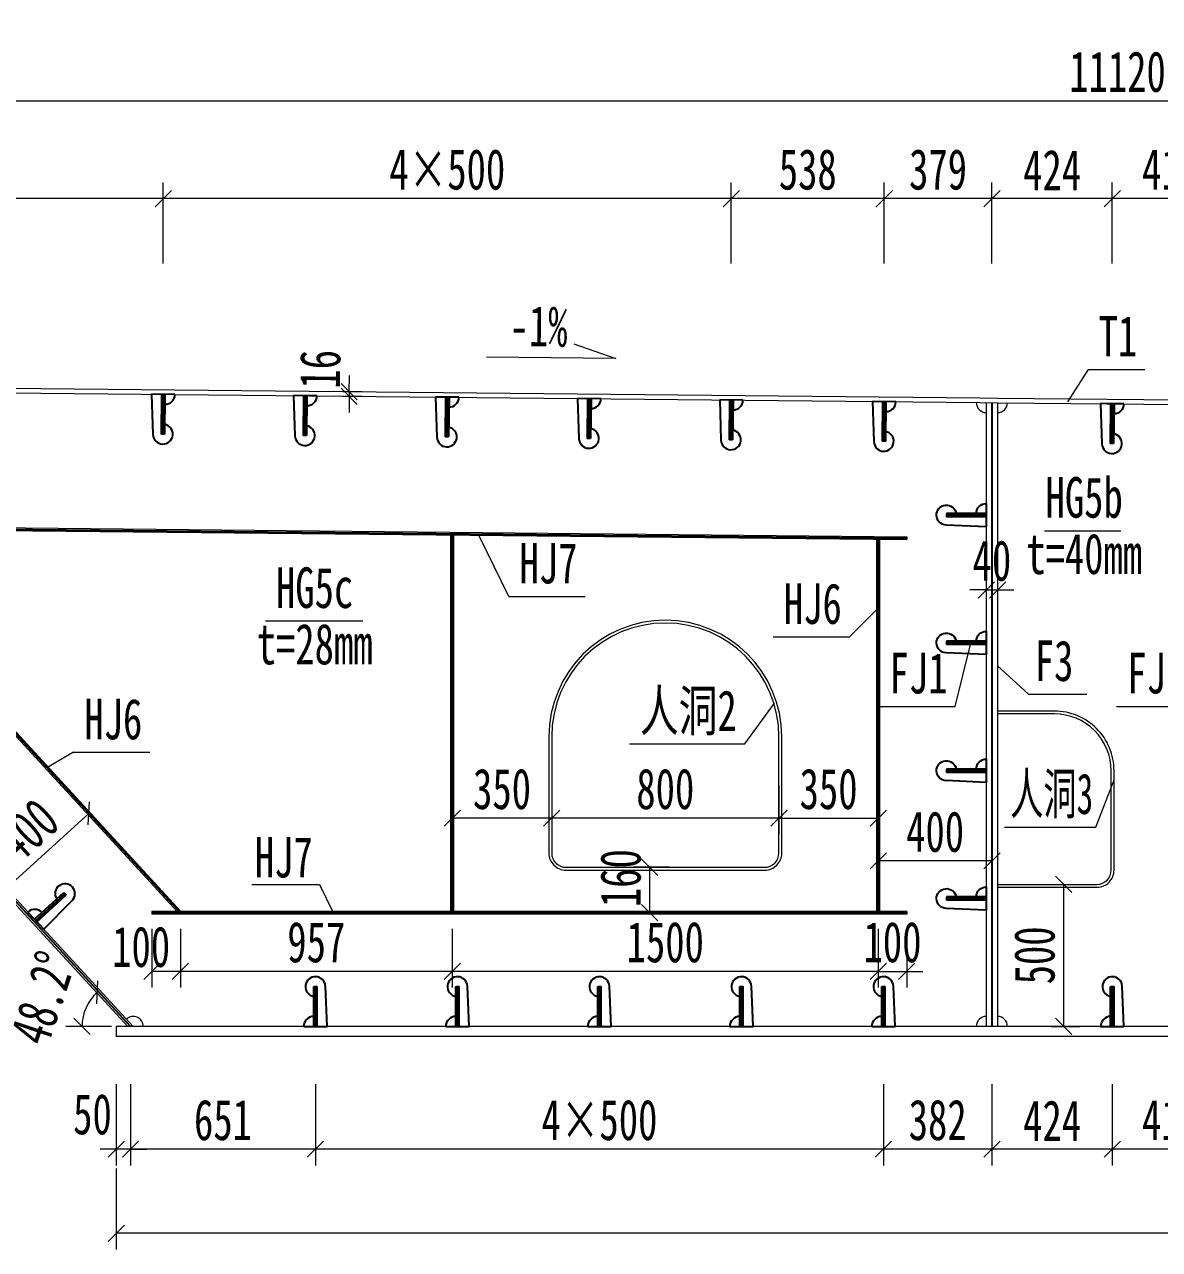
# Model space of a CAD drawing. Header units: millimetres. Extents: x -89049 to 410567, y -307459 to -100425.
# Drawn here: x 174721 to 178717, y -145573 to -141260 of the extents above; entities that cross this region are included whole.
import ezdxf
from ezdxf.enums import TextEntityAlignment as Align

# ---------------------------------------------------------------- set-up
doc = ezdxf.new("R2010")
doc.units = ezdxf.units.MM
doc.layers.get('Defpoints').update_dxf_attribs({"color": 8})
for name, color, linetype, lineweight in [('文字', 7, 'Continuous', 15), ('细实线', 4, 'Continuous', 15), ('钢板粗线', 1, 'Continuous', 25), ('钢板细线', 6, 'Continuous', 15)]:
    doc.layers.add(name, color=color, linetype=linetype, lineweight=lineweight)
doc.styles.add('111', font='', dxfattribs={"width": 0.7})
doc.styles.add('BM_Dim', font='', dxfattribs={"width": 0.85})
doc.styles.get('111').set_extended_font_data('仿宋_GB2312')
doc.styles.get('BM_Dim').set_extended_font_data('仿宋_GB2312')
doc.dimstyles.new('200', dxfattribs={"dimscale": 0, "dimtxt": 2.5, "dimasz": 1, "dimexe": 1, "dimexo": 1, "dimgap": 0.6, "dimtad": 1, "dimdec": 0, "dimdsep": 46, "dimtxsty": '111', "dimblk": 'OBLIQUE', "dimcen": 0, "dimclrd": 4, "dimclre": 4, "dimclrt": 4, "dimadec": 1, "dimazin": 2, "dimtfac": 1, "dimtdec": 0, "dimtix": 1, "dimtmove": 2, "dimatfit": 3, "dimfxl": 4, "dimfxlon": 1, "dimtolj": 1, "dimlwd": -1, "dimlwe": -1, "dimarcsym": 0})

# ---------------------------------------------------------------- blocks, each defined once
blk = doc.blocks.new('_Oblique')
at = {"color": 0, "linetype": 'ByBlock', "lineweight": -2}
blk.add_line((-0.5, -0.5), (0.5, 0.5), dxfattribs=at)
blk = doc.blocks.new('*D3687')
at = {"layer": 'Defpoints', "color": 0, "transparency": 16777216}
for p in [(175044.5, -144823.5), (183802.9, -144823.5), (175044.5, -145515.9)]:
    blk.add_point(p, dxfattribs=at)
at = {"layer": '细实线', "color": 4, "transparency": 16777216}
for p, q in [((175044.5, -145287.3), (175044.5, -145573)), ((183802.9, -145287.3), (183802.9, -145573)), ((183802.9, -145515.9), (175044.5, -145515.9))]:
    blk.add_line(p, q, dxfattribs=at)
at = {"layer": '细实线', "color": 4, "transparency": 16777216, "xscale": 57.14285714285715, "yscale": 57.14285714285715, "zscale": 57.14285714285715, "rotation": 180}
blk.add_blockref('_Oblique', (175044.5, -145515.9), dxfattribs=at)
at = {"layer": '细实线', "color": 4, "transparency": 16777216, "xscale": 57.14285714285715, "yscale": 57.14285714285715, "zscale": 57.14285714285715}
blk.add_blockref('_Oblique', (183802.9, -145515.9), dxfattribs=at)
at = {"layer": '细实线', "color": 4, "transparency": 16777216, "insert": (179423.7, -145413.7), "char_height": 142.86, "attachment_point": 5, "style": '111'}
blk.add_mtext('\\A1;8758', dxfattribs=at)
blk = doc.blocks.new('*D3722')
at = {"layer": 'Defpoints', "color": 0, "transparency": 16777216}
for p in [(178127.3, -141873.3), (178551.2, -142463.2), (178127.3, -142611.8)]:
    blk.add_point(p, dxfattribs=at)
at = {"layer": '细实线', "color": 4, "transparency": 16777216}
for p, q in [((178127.3, -142101.8), (178127.3, -141816.1)), ((178551.2, -142101.8), (178551.2, -141816.1)), ((178551.2, -141873.3), (178127.3, -141873.3))]:
    blk.add_line(p, q, dxfattribs=at)
at = {"layer": '细实线', "color": 4, "transparency": 16777216, "xscale": 57.14285714285715, "yscale": 57.14285714285715, "zscale": 57.14285714285715, "rotation": 180}
blk.add_blockref('_Oblique', (178127.3, -141873.3), dxfattribs=at)
at = {"layer": '细实线', "color": 4, "transparency": 16777216, "xscale": 57.14285714285715, "yscale": 57.14285714285715, "zscale": 57.14285714285715}
blk.add_blockref('_Oblique', (178551.2, -141873.3), dxfattribs=at)
at = {"layer": '细实线', "color": 4, "transparency": 16777216, "insert": (178339.3, -141772.6), "char_height": 142.86, "attachment_point": 5, "style": '111'}
blk.add_mtext('\\A1;424', dxfattribs=at)
blk = doc.blocks.new('*D3723')
at = {"layer": 'Defpoints', "color": 0, "transparency": 16777216}
for p in [(175745.4, -144798.5), (177745.4, -144798.3), (175745.4, -145219.8)]:
    blk.add_point(p, dxfattribs=at)
at = {"layer": '细实线', "color": 4, "transparency": 16777216}
for p, q in [((175745.4, -144991.2), (175745.4, -145276.9)), ((177745.4, -144991.2), (177745.4, -145276.9)), ((177745.4, -145219.8), (175745.4, -145219.8))]:
    blk.add_line(p, q, dxfattribs=at)
at = {"layer": '细实线', "color": 4, "transparency": 16777216, "xscale": 57.14285714285715, "yscale": 57.14285714285715, "zscale": 57.14285714285715, "rotation": 180}
blk.add_blockref('_Oblique', (175745.4, -145219.8), dxfattribs=at)
at = {"layer": '细实线', "color": 4, "transparency": 16777216, "xscale": 57.14285714285715, "yscale": 57.14285714285715, "zscale": 57.14285714285715}
blk.add_blockref('_Oblique', (177745.4, -145219.8), dxfattribs=at)
at = {"layer": '细实线', "color": 4, "transparency": 16777216, "insert": (176745.4, -145117.6), "char_height": 142.857, "attachment_point": 5, "style": '111'}
blk.add_mtext('\\A1;\\f仿宋_GB2312|b0|i0|c134|p49;4×500', dxfattribs=at)
blk = doc.blocks.new('*D3725')
at = {"layer": 'Defpoints', "color": 0, "transparency": 16777216}
for p in [(184129.6, -141529.2), (173009.3, -142523.7), (184129.6, -142530)]:
    blk.add_point(p, dxfattribs=at)
at = {"layer": '细实线', "color": 4, "transparency": 16777216}
for p, q in [((173009.3, -141757.8), (173009.3, -141472.1)), ((184129.6, -141757.8), (184129.6, -141472.1)), ((173009.3, -141529.2), (184129.6, -141529.2))]:
    blk.add_line(p, q, dxfattribs=at)
at = {"layer": '细实线', "color": 4, "transparency": 16777216, "xscale": 57.14285714285715, "yscale": 57.14285714285715, "zscale": 57.14285714285715, "rotation": 180}
blk.add_blockref('_Oblique', (173009.3, -141529.2), dxfattribs=at)
at = {"layer": '细实线', "color": 4, "transparency": 16777216, "xscale": 57.14285714285715, "yscale": 57.14285714285715, "zscale": 57.14285714285715}
blk.add_blockref('_Oblique', (184129.6, -141529.2), dxfattribs=at)
at = {"layer": '细实线', "color": 4, "transparency": 16777216, "insert": (178569.4, -141427), "char_height": 142.86, "attachment_point": 5, "style": '111'}
blk.add_mtext('\\A1;11120', dxfattribs=at)
blk = doc.blocks.new('*D3727')
at = {"layer": 'Defpoints', "color": 0, "transparency": 16777216}
for p in [(178551.2, -144787.5), (178963.9, -144787.5), (178551.2, -145219.8)]:
    blk.add_point(p, dxfattribs=at)
at = {"layer": '细实线', "color": 4, "transparency": 16777216}
for p, q in [((178551.2, -144991.2), (178551.2, -145276.9)), ((178963.9, -144991.2), (178963.9, -145276.9)), ((178963.9, -145219.8), (178551.2, -145219.8))]:
    blk.add_line(p, q, dxfattribs=at)
at = {"layer": '细实线', "color": 4, "transparency": 16777216, "xscale": 57.14285714285715, "yscale": 57.14285714285715, "zscale": 57.14285714285715, "rotation": 180}
blk.add_blockref('_Oblique', (178551.2, -145219.8), dxfattribs=at)
at = {"layer": '细实线', "color": 4, "transparency": 16777216, "xscale": 57.14285714285715, "yscale": 57.14285714285715, "zscale": 57.14285714285715}
blk.add_blockref('_Oblique', (178963.9, -145219.8), dxfattribs=at)
at = {"layer": '细实线', "color": 4, "transparency": 16777216, "insert": (178757.6, -145117.6), "char_height": 142.86, "attachment_point": 5, "style": '111'}
blk.add_mtext('\\A1;413', dxfattribs=at)
blk = doc.blocks.new('*D3728')
at = {"layer": 'Defpoints', "color": 0, "transparency": 16777216}
for p in [(175169.9, -144387.5), (175269.9, -144387.5), (175169.9, -144593.7)]:
    blk.add_point(p, dxfattribs=at)
at = {"layer": '细实线', "color": 4, "transparency": 16777216}
for p, q in [((175169.9, -144444.6), (175169.9, -144650.9)), ((175269.9, -144444.6), (175269.9, -144650.9)), ((175269.9, -144593.7), (175169.9, -144593.7))]:
    blk.add_line(p, q, dxfattribs=at)
at = {"layer": '细实线', "color": 4, "transparency": 16777216, "xscale": 57.14285714285715, "yscale": 57.14285714285715, "zscale": 57.14285714285715, "rotation": 180}
blk.add_blockref('_Oblique', (175169.9, -144593.7), dxfattribs=at)
at = {"layer": '细实线', "color": 4, "transparency": 16777216, "xscale": 57.14285714285715, "yscale": 57.14285714285715, "zscale": 57.14285714285715}
blk.add_blockref('_Oblique', (175269.9, -144593.7), dxfattribs=at)
at = {"layer": '细实线', "color": 4, "transparency": 16777216, "insert": (175131.8, -144508), "char_height": 142.86, "attachment_point": 5, "style": '111'}
blk.add_mtext('\\A1;100', dxfattribs=at)
blk = doc.blocks.new('*D3730')
at = {"layer": 'Defpoints', "color": 0, "transparency": 16777216}
for p in [(178127.3, -144787.5), (178551.2, -144787.5), (178127.3, -145219.8)]:
    blk.add_point(p, dxfattribs=at)
at = {"layer": '细实线', "color": 4, "transparency": 16777216}
for p, q in [((178127.3, -144991.2), (178127.3, -145276.9)), ((178551.2, -144991.2), (178551.2, -145276.9)), ((178551.2, -145219.8), (178127.3, -145219.8))]:
    blk.add_line(p, q, dxfattribs=at)
at = {"layer": '细实线', "color": 4, "transparency": 16777216, "xscale": 57.14285714285715, "yscale": 57.14285714285715, "zscale": 57.14285714285715, "rotation": 180}
blk.add_blockref('_Oblique', (178127.3, -145219.8), dxfattribs=at)
at = {"layer": '细实线', "color": 4, "transparency": 16777216, "xscale": 57.14285714285715, "yscale": 57.14285714285715, "zscale": 57.14285714285715}
blk.add_blockref('_Oblique', (178551.2, -145219.8), dxfattribs=at)
at = {"layer": '细实线', "color": 4, "transparency": 16777216, "insert": (178339.3, -145119.1), "char_height": 142.86, "attachment_point": 5, "style": '111'}
blk.add_mtext('\\A1;424', dxfattribs=at)
blk = doc.blocks.new('*D3731')
at = {"layer": 'Defpoints', "color": 0, "transparency": 16777216}
for p in [(175864.5, -142568.9), (175965.7, -142569.9), (175965.9, -142553.9)]:
    blk.add_point(p, dxfattribs=at)
at = {"layer": '细实线', "color": 4, "transparency": 16777216}
for p, q in [((175864.7, -142552.9), (175865.3, -142495.7)), ((175908.6, -142569.3), (175807.4, -142568.3)), ((175908.8, -142553.3), (175807.5, -142552.3)), ((175864.5, -142568.9), (175864, -142626)), ((175864.7, -142552.9), (175864.5, -142568.9))]:
    blk.add_line(p, q, dxfattribs=at)
at = {"layer": '细实线', "color": 4, "transparency": 16777216, "xscale": 57.1428571428572, "yscale": 57.1428571428572, "zscale": 57.1428571428572}
for p, rotation in [((175864.5, -142568.9), 89.42629083929008), ((175864.7, -142552.9), 269.4262908392901)]:
    blk.add_blockref('_Oblique', p, dxfattribs=dict(at, rotation=rotation))
at = {"layer": '细实线', "color": 4, "transparency": 16777216, "insert": (175762.4, -142473.9), "char_height": 142.86, "attachment_point": 5, "rotation": 89.4263, "style": '111'}
blk.add_mtext('\\A1;16', dxfattribs=at)
blk = doc.blocks.new('14-160加劲 有过焊孔')
at = {"layer": 'Defpoints'}
blk.add_line((38609.4, 31489.3), (38609.4, 31629.3), dxfattribs=at)
at = {"layer": '钢板粗线', "color": 7}
for p, q in [((38603.4, 31489.3), (38603.4, 31629.3)), ((38603.4, 31629.3), (38615.4, 31629.3)), ((38615.4, 31489.3), (38615.4, 31629.3)), ((38650.4, 31489.3), (38644.3, 31630.8)), ((38568.4, 31489.3), (38650.4, 31489.3))]:
    blk.add_line(p, q, dxfattribs=at)
for centre, start, end in [((38609.4, 31629.3), 2.441, 260.1291), ((38603.4, 31489.3), 90, 180)]:
    blk.add_arc(centre, 35, start, end, dxfattribs=at)
blk = doc.blocks.new('*D3734')
at = {"layer": 'Defpoints', "color": 0, "transparency": 16777216}
for p in [(174947.8, -144037.5), (174988.7, -144082.4), (174693, -144351.6)]:
    blk.add_point(p, dxfattribs=at)
at = {"layer": '细实线', "color": 4, "transparency": 16777216}
for p, q in [((174950.2, -144040.1), (174909.3, -143995.2)), ((174652.1, -144306.7), (174947.8, -144037.5)), ((174654.6, -144309.4), (174613.7, -144264.4))]:
    blk.add_line(p, q, dxfattribs=at)
at = {"layer": '细实线', "color": 4, "transparency": 16777216, "xscale": 57.14285714285715, "yscale": 57.14285714285715, "zscale": 57.14285714285715}
for p, rotation in [((174947.8, -144037.5), 42.31909851126608), ((174652.1, -144306.7), 222.319098511266)]:
    blk.add_blockref('_Oblique', p, dxfattribs=dict(at, rotation=rotation))
at = {"layer": '细实线', "color": 4, "transparency": 16777216, "insert": (174731.1, -144096.5), "char_height": 142.86, "attachment_point": 5, "rotation": 42.3191, "style": '111'}
blk.add_mtext('\\A1;400', dxfattribs=at)
blk = doc.blocks.new('*D3736')
at = {"layer": 'Defpoints', "color": 0, "transparency": 16777216}
for p in [(176227.3, -144387.5), (177727.3, -144387.5), (176227.3, -144593.7)]:
    blk.add_point(p, dxfattribs=at)
at = {"layer": '细实线', "color": 4, "transparency": 16777216}
for p, q in [((176227.3, -144444.6), (176227.3, -144650.9)), ((177727.3, -144444.6), (177727.3, -144650.9)), ((177727.3, -144593.7), (176227.3, -144593.7))]:
    blk.add_line(p, q, dxfattribs=at)
at = {"layer": '细实线', "color": 4, "transparency": 16777216, "xscale": 57.14285714285715, "yscale": 57.14285714285715, "zscale": 57.14285714285715, "rotation": 180}
blk.add_blockref('_Oblique', (176227.3, -144593.7), dxfattribs=at)
at = {"layer": '细实线', "color": 4, "transparency": 16777216, "xscale": 57.14285714285715, "yscale": 57.14285714285715, "zscale": 57.14285714285715}
blk.add_blockref('_Oblique', (177727.3, -144593.7), dxfattribs=at)
at = {"layer": '细实线', "color": 4, "transparency": 16777216, "insert": (176977.3, -144491.5), "char_height": 142.86, "attachment_point": 5, "style": '111'}
blk.add_mtext('\\A1;1500', dxfattribs=at)
blk = doc.blocks.new('*D3737')
at = {"layer": 'Defpoints', "color": 0, "transparency": 16777216}
for p in [(177727.3, -144387.5), (177827.3, -144387.5), (177827.3, -144593.7)]:
    blk.add_point(p, dxfattribs=at)
at = {"layer": '细实线', "color": 4, "transparency": 16777216}
for p, q in [((177727.3, -144444.6), (177727.3, -144650.9)), ((177827.3, -144444.6), (177827.3, -144650.9)), ((177727.3, -144593.7), (177670.1, -144593.7)), ((177727.3, -144593.7), (177827.3, -144593.7)), ((177827.3, -144593.7), (177884.4, -144593.7))]:
    blk.add_line(p, q, dxfattribs=at)
at = {"layer": '细实线', "color": 4, "transparency": 16777216, "xscale": 57.14285714285715, "yscale": 57.14285714285715, "zscale": 57.14285714285715}
blk.add_blockref('_Oblique', (177727.3, -144593.7), dxfattribs=at)
at = {"layer": '细实线', "color": 4, "transparency": 16777216, "xscale": 57.14285714285715, "yscale": 57.14285714285715, "zscale": 57.14285714285715, "rotation": 180}
blk.add_blockref('_Oblique', (177827.3, -144593.7), dxfattribs=at)
at = {"layer": '细实线', "color": 4, "transparency": 16777216, "insert": (177777.3, -144491.5), "char_height": 142.86, "attachment_point": 5, "style": '111'}
blk.add_mtext('\\A1;100', dxfattribs=at)
blk = doc.blocks.new('*D3738')
at = {"layer": 'Defpoints', "color": 0, "transparency": 16777216}
for p in [(177377.4, -143886.8), (177727.3, -143878.9), (177727.3, -144054.4)]:
    blk.add_point(p, dxfattribs=at)
at = {"layer": '细实线', "color": 4, "transparency": 16777216}
for p, q in [((177377.4, -143943.9), (177377.4, -144111.5)), ((177727.3, -143936), (177727.3, -144111.5)), ((177377.4, -144054.4), (177727.3, -144054.4))]:
    blk.add_line(p, q, dxfattribs=at)
at = {"layer": '细实线', "color": 4, "transparency": 16777216, "xscale": 57.14285714285715, "yscale": 57.14285714285715, "zscale": 57.14285714285715, "rotation": 180}
blk.add_blockref('_Oblique', (177377.4, -144054.4), dxfattribs=at)
at = {"layer": '细实线', "color": 4, "transparency": 16777216, "xscale": 57.14285714285715, "yscale": 57.14285714285715, "zscale": 57.14285714285715}
blk.add_blockref('_Oblique', (177727.3, -144054.4), dxfattribs=at)
at = {"layer": '细实线', "color": 4, "transparency": 16777216, "insert": (177552.3, -143952.1), "char_height": 142.86, "attachment_point": 5, "style": '111'}
blk.add_mtext('\\A1;350', dxfattribs=at)
blk = doc.blocks.new('*D3739')
at = {"layer": 'Defpoints', "color": 0, "transparency": 16777216}
for p in [(176577.4, -143887), (177377.4, -143880.7), (176577.4, -144054.4)]:
    blk.add_point(p, dxfattribs=at)
at = {"layer": '细实线', "color": 4, "transparency": 16777216}
for p, q in [((176577.4, -143944.2), (176577.4, -144111.5)), ((177377.4, -143937.9), (177377.4, -144111.5)), ((177377.4, -144054.4), (176577.4, -144054.4))]:
    blk.add_line(p, q, dxfattribs=at)
at = {"layer": '细实线', "color": 4, "transparency": 16777216, "xscale": 57.14285714285715, "yscale": 57.14285714285715, "zscale": 57.14285714285715, "rotation": 180}
blk.add_blockref('_Oblique', (176577.4, -144054.4), dxfattribs=at)
at = {"layer": '细实线', "color": 4, "transparency": 16777216, "xscale": 57.14285714285715, "yscale": 57.14285714285715, "zscale": 57.14285714285715}
blk.add_blockref('_Oblique', (177377.4, -144054.4), dxfattribs=at)
at = {"layer": '细实线', "color": 4, "transparency": 16777216, "insert": (176977.4, -143952.1), "char_height": 142.86, "attachment_point": 5, "style": '111'}
blk.add_mtext('\\A1;800', dxfattribs=at)
blk = doc.blocks.new('*D3740')
at = {"layer": 'Defpoints', "color": 0, "transparency": 16777216}
for p in [(177209.8, -141873.3), (177209.8, -142396.7), (177748.2, -142439.8)]:
    blk.add_point(p, dxfattribs=at)
at = {"layer": '细实线', "color": 4, "transparency": 16777216}
for p, q in [((177209.8, -142101.8), (177209.8, -141816.1)), ((177748.2, -142101.8), (177748.2, -141816.1)), ((177748.2, -141873.3), (177209.8, -141873.3))]:
    blk.add_line(p, q, dxfattribs=at)
at = {"layer": '细实线', "color": 4, "transparency": 16777216, "xscale": 57.14285714285715, "yscale": 57.14285714285715, "zscale": 57.14285714285715, "rotation": 180}
blk.add_blockref('_Oblique', (177209.8, -141873.3), dxfattribs=at)
at = {"layer": '细实线', "color": 4, "transparency": 16777216, "xscale": 57.14285714285715, "yscale": 57.14285714285715, "zscale": 57.14285714285715}
blk.add_blockref('_Oblique', (177748.2, -141873.3), dxfattribs=at)
at = {"layer": '细实线', "color": 4, "transparency": 16777216, "insert": (177479, -141771), "char_height": 142.86, "attachment_point": 5, "style": '111'}
blk.add_mtext('\\A1;538', dxfattribs=at)
blk = doc.blocks.new('*D3741')
at = {"layer": 'Defpoints', "color": 0, "transparency": 16777216}
for p in [(175209.8, -141873.3), (175209.8, -142397.5), (177209.8, -142396.7)]:
    blk.add_point(p, dxfattribs=at)
at = {"layer": '细实线', "color": 4, "transparency": 16777216}
for p, q in [((175209.8, -142101.8), (175209.8, -141816.1)), ((177209.8, -142101.8), (177209.8, -141816.1)), ((177209.8, -141873.3), (175209.8, -141873.3))]:
    blk.add_line(p, q, dxfattribs=at)
at = {"layer": '细实线', "color": 4, "transparency": 16777216, "xscale": 57.14285714285715, "yscale": 57.14285714285715, "zscale": 57.14285714285715, "rotation": 180}
blk.add_blockref('_Oblique', (175209.8, -141873.3), dxfattribs=at)
at = {"layer": '细实线', "color": 4, "transparency": 16777216, "xscale": 57.14285714285715, "yscale": 57.14285714285715, "zscale": 57.14285714285715}
blk.add_blockref('_Oblique', (177209.8, -141873.3), dxfattribs=at)
at = {"layer": '细实线', "color": 4, "transparency": 16777216, "insert": (176209.8, -141771), "char_height": 142.86, "attachment_point": 5, "style": '111'}
blk.add_mtext('\\A1;4×500', dxfattribs=at)
blk = doc.blocks.new('*D3742')
at = {"layer": 'Defpoints', "color": 0, "transparency": 16777216}
for p in [(177748.2, -141873.3), (177748.2, -142456.7), (178127.3, -142611.8)]:
    blk.add_point(p, dxfattribs=at)
at = {"layer": '细实线', "color": 4, "transparency": 16777216}
for p, q in [((177748.2, -142101.8), (177748.2, -141816.1)), ((178127.3, -142101.8), (178127.3, -141816.1)), ((178127.3, -141873.3), (177748.2, -141873.3))]:
    blk.add_line(p, q, dxfattribs=at)
at = {"layer": '细实线', "color": 4, "transparency": 16777216, "xscale": 57.14285714285715, "yscale": 57.14285714285715, "zscale": 57.14285714285715, "rotation": 180}
blk.add_blockref('_Oblique', (177748.2, -141873.3), dxfattribs=at)
at = {"layer": '细实线', "color": 4, "transparency": 16777216, "xscale": 57.14285714285715, "yscale": 57.14285714285715, "zscale": 57.14285714285715}
blk.add_blockref('_Oblique', (178127.3, -141873.3), dxfattribs=at)
at = {"layer": '细实线', "color": 4, "transparency": 16777216, "insert": (177937.7, -141771), "char_height": 142.86, "attachment_point": 5, "style": '111'}
blk.add_mtext('\\A1;379', dxfattribs=at)
blk = doc.blocks.new('*D3743')
at = {"layer": 'Defpoints', "color": 0, "transparency": 16777216}
for p in [(173009.8, -141873.3), (175209.8, -142397.5), (173009.8, -142523.7)]:
    blk.add_point(p, dxfattribs=at)
at = {"layer": '细实线', "color": 4, "transparency": 16777216}
for p, q in [((173009.8, -142101.8), (173009.8, -141816.1)), ((175209.8, -142101.8), (175209.8, -141816.1)), ((175209.8, -141873.3), (173009.8, -141873.3))]:
    blk.add_line(p, q, dxfattribs=at)
at = {"layer": '细实线', "color": 4, "transparency": 16777216, "xscale": 57.14285714285715, "yscale": 57.14285714285715, "zscale": 57.14285714285715, "rotation": 180}
blk.add_blockref('_Oblique', (173009.8, -141873.3), dxfattribs=at)
at = {"layer": '细实线', "color": 4, "transparency": 16777216, "xscale": 57.14285714285715, "yscale": 57.14285714285715, "zscale": 57.14285714285715}
blk.add_blockref('_Oblique', (175209.8, -141873.3), dxfattribs=at)
at = {"layer": '细实线', "color": 4, "transparency": 16777216, "insert": (174109.8, -141771), "char_height": 142.86, "attachment_point": 5, "style": '111'}
blk.add_mtext('\\A1;4×550', dxfattribs=at)
blk = doc.blocks.new('12-140加劲 有过焊孔')
at = {"layer": 'Defpoints'}
blk.add_line((0, 0), (0, 140), dxfattribs=at)
at = {"layer": '钢板粗线', "color": 7}
for p, q in [((-6, 0), (-6, 140)), ((-6, 140), (6, 140)), ((6, 0), (6, 140)), ((41, 0), (35, 141.5)), ((-41, 0), (41, 0))]:
    blk.add_line(p, q, dxfattribs=at)
for centre, start, end in [((0, 140), 2.441, 260.1291), ((-6, 0), 90, 180)]:
    blk.add_arc(centre, 35, start, end, dxfattribs=at)
blk = doc.blocks.new('*D3744')
at = {"layer": 'Defpoints', "color": 0, "transparency": 16777216}
for p in [(177745.4, -144798.3), (178127.3, -144787.5), (177745.4, -145219.8)]:
    blk.add_point(p, dxfattribs=at)
at = {"layer": '细实线', "color": 4, "transparency": 16777216}
for p, q in [((177745.4, -144991.2), (177745.4, -145276.9)), ((178127.3, -144991.2), (178127.3, -145276.9)), ((178127.3, -145219.8), (177745.4, -145219.8))]:
    blk.add_line(p, q, dxfattribs=at)
at = {"layer": '细实线', "color": 4, "transparency": 16777216, "xscale": 57.14285714285715, "yscale": 57.14285714285715, "zscale": 57.14285714285715, "rotation": 180}
blk.add_blockref('_Oblique', (177745.4, -145219.8), dxfattribs=at)
at = {"layer": '细实线', "color": 4, "transparency": 16777216, "xscale": 57.14285714285715, "yscale": 57.14285714285715, "zscale": 57.14285714285715}
blk.add_blockref('_Oblique', (178127.3, -145219.8), dxfattribs=at)
at = {"layer": '细实线', "color": 4, "transparency": 16777216, "insert": (177936.4, -145117.6), "char_height": 142.86, "attachment_point": 5, "style": '111'}
blk.add_mtext('\\A1;382', dxfattribs=at)
blk = doc.blocks.new('*D3745')
at = {"layer": 'Defpoints', "color": 0, "transparency": 16777216}
for p in [(175044.5, -144787.5), (175094.5, -144787.5), (175044.5, -145219.8)]:
    blk.add_point(p, dxfattribs=at)
at = {"layer": '细实线', "color": 4, "transparency": 16777216}
for p, q in [((175044.5, -144991.2), (175044.5, -145276.9)), ((175094.5, -144991.2), (175094.5, -145276.9)), ((175044.5, -145219.8), (174987.4, -145219.8)), ((175094.5, -145219.8), (175044.5, -145219.8)), ((175094.5, -145219.8), (175151.6, -145219.8))]:
    blk.add_line(p, q, dxfattribs=at)
at = {"layer": '细实线', "color": 4, "transparency": 16777216, "xscale": 57.14285714285715, "yscale": 57.14285714285715, "zscale": 57.14285714285715}
blk.add_blockref('_Oblique', (175044.5, -145219.8), dxfattribs=at)
at = {"layer": '细实线', "color": 4, "transparency": 16777216, "xscale": 57.14285714285715, "yscale": 57.14285714285715, "zscale": 57.14285714285715, "rotation": 180}
blk.add_blockref('_Oblique', (175094.5, -145219.8), dxfattribs=at)
at = {"layer": '细实线', "color": 4, "transparency": 16777216, "insert": (174960.5, -145097.4), "char_height": 142.86, "attachment_point": 5, "style": '111'}
blk.add_mtext('\\A1;50', dxfattribs=at)
blk = doc.blocks.new('*D3749')
at = {"layer": 'Defpoints', "color": 0, "transparency": 16777216}
for p in [(176922.7, -144227.5), (177049.6, -144227.5), (177049.6, -144387.5)]:
    blk.add_point(p, dxfattribs=at)
at = {"layer": '细实线', "color": 4, "transparency": 16777216}
for p, q in [((176992.4, -144227.5), (176865.5, -144227.5)), ((176922.7, -144387.5), (176922.7, -144227.5)), ((176992.4, -144387.5), (176865.5, -144387.5))]:
    blk.add_line(p, q, dxfattribs=at)
at = {"layer": '细实线', "color": 4, "transparency": 16777216, "xscale": 57.14285714285715, "yscale": 57.14285714285715, "zscale": 57.14285714285715}
for p, rotation in [((176922.7, -144227.5), 90), ((176922.7, -144387.5), 270)]:
    blk.add_blockref('_Oblique', p, dxfattribs=dict(at, rotation=rotation))
at = {"layer": '细实线', "color": 4, "transparency": 16777216, "insert": (176820.4, -144265.5), "char_height": 142.86, "attachment_point": 5, "rotation": 90, "style": '111'}
blk.add_mtext('\\A1;160', dxfattribs=at)
blk = doc.blocks.new('*D3750')
at = {"layer": 'Defpoints', "color": 0, "transparency": 16777216}
for p in [(173091.7, -142555.7), (174926.3, -144759.1), (175085, -144787.5), (175107, -144787.5), (182220.3, -144787.5)]:
    blk.add_point(p, dxfattribs=at)
at = {"layer": '细实线', "color": 4, "transparency": 16777216}
blk.add_line((175027.8, -144787.5), (174866.6, -144787.5), dxfattribs=at)
blk.add_arc((175085, -144787.5), 161.2, 131.7689, 180, dxfattribs=at)
at = {"layer": '细实线', "color": 4, "transparency": 16777216, "xscale": 57.14285714285715, "yscale": 57.14285714285715, "zscale": 57.14285714285715}
for p, rotation in [((174977.6, -144667.2), 41.7688767921294), ((174923.8, -144787.5), 270)]:
    blk.add_blockref('_Oblique', p, dxfattribs=dict(at, rotation=rotation))
at = {"layer": '细实线', "color": 4, "transparency": 16777216, "insert": (174786.9, -144687.8), "char_height": 142.857, "attachment_point": 5, "rotation": 71.5171, "style": '111'}
blk.add_mtext('\\A1;48.2%%d', dxfattribs=at)
blk = doc.blocks.new('*D3753')
at = {"layer": 'Defpoints', "color": 0, "transparency": 16777216}
for p in [(184129.6, -141225.6), (184129.6, -142226.3), (170879.8, -142514.5)]:
    blk.add_point(p, dxfattribs=at)
at = {"layer": '细实线', "color": 4, "transparency": 16777216}
for p, q in [((170879.8, -141454.1), (170879.8, -141168.4)), ((184129.6, -141454.1), (184129.6, -141168.4)), ((170879.8, -141225.6), (184129.6, -141225.6))]:
    blk.add_line(p, q, dxfattribs=at)
at = {"layer": '细实线', "color": 4, "transparency": 16777216, "xscale": 57.14285714285715, "yscale": 57.14285714285715, "zscale": 57.14285714285715, "rotation": 180}
blk.add_blockref('_Oblique', (170879.8, -141225.6), dxfattribs=at)
at = {"layer": '细实线', "color": 4, "transparency": 16777216, "xscale": 57.14285714285715, "yscale": 57.14285714285715, "zscale": 57.14285714285715}
blk.add_blockref('_Oblique', (184129.6, -141225.6), dxfattribs=at)
at = {"layer": '细实线', "color": 4, "transparency": 16777216, "insert": (177504.7, -141123.3), "char_height": 142.86, "attachment_point": 5, "style": '111'}
blk.add_mtext('\\A1;13250', dxfattribs=at)
blk = doc.blocks.new('*D3754')
at = {"layer": 'Defpoints', "color": 0, "transparency": 16777216}
for p in [(178551.2, -141873.3), (178551.2, -142463.2), (178964.3, -142563.8)]:
    blk.add_point(p, dxfattribs=at)
at = {"layer": '细实线', "color": 4, "transparency": 16777216}
for p, q in [((178551.2, -142101.8), (178551.2, -141816.1)), ((178964.3, -142101.8), (178964.3, -141816.1)), ((178964.3, -141873.3), (178551.2, -141873.3))]:
    blk.add_line(p, q, dxfattribs=at)
at = {"layer": '细实线', "color": 4, "transparency": 16777216, "xscale": 57.14285714285715, "yscale": 57.14285714285715, "zscale": 57.14285714285715, "rotation": 180}
blk.add_blockref('_Oblique', (178551.2, -141873.3), dxfattribs=at)
at = {"layer": '细实线', "color": 4, "transparency": 16777216, "xscale": 57.14285714285715, "yscale": 57.14285714285715, "zscale": 57.14285714285715}
blk.add_blockref('_Oblique', (178964.3, -141873.3), dxfattribs=at)
at = {"layer": '细实线', "color": 4, "transparency": 16777216, "insert": (178757.8, -141771), "char_height": 142.86, "attachment_point": 5, "style": '111'}
blk.add_mtext('\\A1;413', dxfattribs=at)
blk = doc.blocks.new('*D3757')
at = {"layer": 'Defpoints', "color": 0, "transparency": 16777216}
for p in [(177727.3, -143946.1), (178127.3, -143965.7), (177727.3, -144204.8)]:
    blk.add_point(p, dxfattribs=at)
at = {"layer": '细实线', "color": 4, "transparency": 16777216}
for p, q in [((177727.3, -144003.2), (177727.3, -144262)), ((178127.3, -144022.8), (178127.3, -144262)), ((178127.3, -144204.8), (177727.3, -144204.8))]:
    blk.add_line(p, q, dxfattribs=at)
at = {"layer": '细实线', "color": 4, "transparency": 16777216, "xscale": 57.14285714285715, "yscale": 57.14285714285715, "zscale": 57.14285714285715, "rotation": 180}
blk.add_blockref('_Oblique', (177727.3, -144204.8), dxfattribs=at)
at = {"layer": '细实线', "color": 4, "transparency": 16777216, "xscale": 57.14285714285715, "yscale": 57.14285714285715, "zscale": 57.14285714285715}
blk.add_blockref('_Oblique', (178127.3, -144204.8), dxfattribs=at)
at = {"layer": '细实线', "color": 4, "transparency": 16777216, "insert": (177927.3, -144102.6), "char_height": 142.86, "attachment_point": 5, "style": '111'}
blk.add_mtext('\\A1;400', dxfattribs=at)
blk = doc.blocks.new('*D3758')
at = {"layer": 'Defpoints', "color": 0, "transparency": 16777216}
for p in [(178107.3, -143196.3), (178147.3, -143203.2), (178147.3, -143250.8)]:
    blk.add_point(p, dxfattribs=at)
at = {"layer": '细实线', "color": 4, "transparency": 16777216}
for p, q in [((178107.3, -143250.8), (178050.1, -143250.8)), ((178107.3, -143250.8), (178107.3, -143307.9)), ((178107.3, -143250.8), (178147.3, -143250.8)), ((178147.3, -143250.8), (178147.3, -143307.9)), ((178147.3, -143250.8), (178204.4, -143250.8))]:
    blk.add_line(p, q, dxfattribs=at)
at = {"layer": '细实线', "color": 4, "transparency": 16777216, "xscale": 57.14285714285715, "yscale": 57.14285714285715, "zscale": 57.14285714285715}
blk.add_blockref('_Oblique', (178107.3, -143250.8), dxfattribs=at)
at = {"layer": '细实线', "color": 4, "transparency": 16777216, "xscale": 57.14285714285715, "yscale": 57.14285714285715, "zscale": 57.14285714285715, "rotation": 180}
blk.add_blockref('_Oblique', (178147.3, -143250.8), dxfattribs=at)
at = {"layer": '细实线', "color": 4, "transparency": 16777216, "insert": (178127.3, -143148.5), "char_height": 142.86, "attachment_point": 5, "style": '111'}
blk.add_mtext('\\A1;40', dxfattribs=at)
blk = doc.blocks.new('*D3759')
at = {"layer": 'Defpoints', "color": 0, "transparency": 16777216}
for p in [(178279.6, -144287.5), (178279.6, -144787.5), (178379.9, -144787.5)]:
    blk.add_point(p, dxfattribs=at)
at = {"layer": '细实线', "color": 4, "transparency": 16777216}
for p, q in [((178336.7, -144287.5), (178437, -144287.5)), ((178379.9, -144287.5), (178379.9, -144787.5)), ((178336.7, -144787.5), (178437, -144787.5))]:
    blk.add_line(p, q, dxfattribs=at)
at = {"layer": '细实线', "color": 4, "transparency": 16777216, "xscale": 57.14285714285715, "yscale": 57.14285714285715, "zscale": 57.14285714285715}
for p, rotation in [((178379.9, -144287.5), 90), ((178379.9, -144787.5), 270)]:
    blk.add_blockref('_Oblique', p, dxfattribs=dict(at, rotation=rotation))
at = {"layer": '细实线', "color": 4, "transparency": 16777216, "insert": (178277.7, -144537.5), "char_height": 142.86, "attachment_point": 5, "rotation": 90, "style": '111'}
blk.add_mtext('\\A1;500', dxfattribs=at)
blk = doc.blocks.new('*D3760')
at = {"layer": 'Defpoints', "color": 0, "transparency": 16777216}
for p in [(175269.9, -144387.5), (176227.3, -144387.5), (175269.9, -144593.7)]:
    blk.add_point(p, dxfattribs=at)
at = {"layer": '细实线', "color": 4, "transparency": 16777216}
for p, q in [((175269.9, -144444.6), (175269.9, -144650.9)), ((176227.3, -144444.6), (176227.3, -144650.9)), ((176227.3, -144593.7), (175269.9, -144593.7))]:
    blk.add_line(p, q, dxfattribs=at)
at = {"layer": '细实线', "color": 4, "transparency": 16777216, "xscale": 57.14285714285715, "yscale": 57.14285714285715, "zscale": 57.14285714285715, "rotation": 180}
blk.add_blockref('_Oblique', (175269.9, -144593.7), dxfattribs=at)
at = {"layer": '细实线', "color": 4, "transparency": 16777216, "xscale": 57.14285714285715, "yscale": 57.14285714285715, "zscale": 57.14285714285715}
blk.add_blockref('_Oblique', (176227.3, -144593.7), dxfattribs=at)
at = {"layer": '细实线', "color": 4, "transparency": 16777216, "insert": (175748.6, -144491.5), "char_height": 142.86, "attachment_point": 5, "style": '111'}
blk.add_mtext('\\A1;957', dxfattribs=at)
blk = doc.blocks.new('*D3761')
at = {"layer": 'Defpoints', "color": 0, "transparency": 16777216}
for p in [(176227.6, -143878.9), (176577.4, -143886.8), (176227.6, -144054.4)]:
    blk.add_point(p, dxfattribs=at)
at = {"layer": '细实线', "color": 4, "transparency": 16777216}
for p, q in [((176227.6, -143936), (176227.6, -144111.5)), ((176577.4, -143943.9), (176577.4, -144111.5)), ((176577.4, -144054.4), (176227.6, -144054.4))]:
    blk.add_line(p, q, dxfattribs=at)
at = {"layer": '细实线', "color": 4, "transparency": 16777216, "xscale": 57.14285714285715, "yscale": 57.14285714285715, "zscale": 57.14285714285715, "rotation": 180}
blk.add_blockref('_Oblique', (176227.6, -144054.4), dxfattribs=at)
at = {"layer": '细实线', "color": 4, "transparency": 16777216, "xscale": 57.14285714285715, "yscale": 57.14285714285715, "zscale": 57.14285714285715}
blk.add_blockref('_Oblique', (176577.4, -144054.4), dxfattribs=at)
at = {"layer": '细实线', "color": 4, "transparency": 16777216, "insert": (176402.5, -143952.1), "char_height": 142.86, "attachment_point": 5, "style": '111'}
blk.add_mtext('\\A1;350', dxfattribs=at)
blk = doc.blocks.new('*D3764')
at = {"layer": 'Defpoints', "color": 0, "transparency": 16777216}
for p in [(175094.5, -144787.5), (175745.4, -144798.5), (175094.5, -145219.8)]:
    blk.add_point(p, dxfattribs=at)
at = {"layer": '细实线', "color": 4, "transparency": 16777216}
for p, q in [((175094.5, -144991.2), (175094.5, -145276.9)), ((175745.4, -144991.2), (175745.4, -145276.9)), ((175745.4, -145219.8), (175094.5, -145219.8))]:
    blk.add_line(p, q, dxfattribs=at)
at = {"layer": '细实线', "color": 4, "transparency": 16777216, "xscale": 57.14285714285715, "yscale": 57.14285714285715, "zscale": 57.14285714285715, "rotation": 180}
blk.add_blockref('_Oblique', (175094.5, -145219.8), dxfattribs=at)
at = {"layer": '细实线', "color": 4, "transparency": 16777216, "xscale": 57.14285714285715, "yscale": 57.14285714285715, "zscale": 57.14285714285715}
blk.add_blockref('_Oblique', (175745.4, -145219.8), dxfattribs=at)
at = {"layer": '细实线', "color": 4, "transparency": 16777216, "insert": (175420, -145117.6), "char_height": 142.86, "attachment_point": 5, "style": '111'}
blk.add_mtext('\\A1;651', dxfattribs=at)

msp = doc.modelspace()

# ---------------------------------------------------------------- linework, layer by layer
at = {"layer": 'Defpoints'}
for p, q in [((173009.8, -142524.3), (175094.5, -144787.5)), ((174019.9, -143030.4), (175269.9, -144387.5))]:
    msp.add_line(p, q, dxfattribs=at)
at = {"layer": 'Defpoints', "color": 8}
for p, q in [((178127.3, -142591.1), (178127.3, -144787.5)), ((176227.3, -144387.5), (176227.3, -143052.5)), ((177727.3, -144387.5), (177727.3, -143067.5)), ((177827.3, -144387.5), (175169.9, -144387.5))]:
    msp.add_line(p, q, dxfattribs=at)
at = {"layer": 'Defpoints', "color": 8, "elevation": 0}
msp.add_lwpolyline([(173919.9, -143029.4), (177827.3, -143068.5)], dxfattribs=at)
at = {"layer": '细实线'}
for p, q in [((176655.9, -142384.3), (176802.7, -142435.5)), ((176802.7, -142435.5), (176348, -142431)), ((178466.1, -142474.8), (178393.4, -142588.1)), ((178466.1, -142474.8), (178665.7, -142474.8)), ((176426.7, -143273.9), (176320.5, -143058.5)), ((178312.7, -143042.4), (178581.5, -143042.4)), ((176426.7, -143273.9), (176695.4, -143273.9)), ((175569.7, -143360.2), (175912.5, -143360.2)), ((177626.2, -143416.4), (177722.3, -143319.8)), ((177357.4, -143416.4), (177626.2, -143416.4)), ((177998, -143661.1), (178052.3, -143443.5)), ((178255.6, -143617.5), (178147.3, -143517.9)), ((178255.6, -143617.5), (178461.7, -143617.5)), ((177257, -143793.1), (177361.4, -143649.4)), ((177729.3, -143661.1), (177998, -143661.1)), ((178566.3, -143661.1), (178835, -143661.1)), ((174894.3, -143822.6), (174800.2, -143877.6)), ((174894.3, -143822.6), (175163, -143822.6)), ((176850.9, -143793.1), (177257, -143793.1)), ((178493.1, -144085.7), (178557.3, -143919.5)), ((178172, -144085.7), (178493.1, -144085.7)), ((175521.5, -144288.4), (175759.5, -144288.4)), ((175759.5, -144288.4), (175807.4, -144386))]:
    msp.add_line(p, q, dxfattribs=at)
at = {"layer": '钢板细线'}
for p, q in [((173015.1, -142540.3), (175085, -144787.5)), ((173034.3, -142540.5), (175104, -144787.5)), ((174017.7, -143035.4), (175258.5, -144382.5)), ((174031.4, -143035.5), (175272.1, -144382.5)), ((176222.3, -144382.5), (176222.3, -143057.5)), ((176232.3, -144382.5), (176232.3, -143057.6)), ((177722.3, -144382.5), (177722.3, -143072.5)), ((177732.3, -144382.5), (177732.3, -143072.6)), ((177827.3, -143063.5), (177827.2, -143073.5)), ((175169.9, -144382.5), (175169.9, -144392.5)), ((177827.3, -144382.5), (175169.9, -144382.5)), ((177827.3, -144392.5), (175169.9, -144392.5)), ((177827.3, -144382.5), (177827.3, -144392.5)), ((183802.9, -144787.5), (175044.5, -144787.5)), ((175044.5, -144787.5), (175044.5, -144823.5)), ((183802.9, -144823.5), (175044.5, -144823.5))]:
    msp.add_line(p, q, dxfattribs=at)
at = {"layer": '钢板细线', "color": 3}
for p, q in [((178107.3, -142591.3), (178107.3, -144787.5)), ((178147.3, -142591.7), (178147.3, -144787.5))]:
    msp.add_line(p, q, dxfattribs=at)
at = {"layer": '钢板细线', "elevation": 0}
for points in [[(170879.8, -142503), (178084.8, -142575.1)], [(170879.8, -142519), (178084.8, -142591.1)], [(178147.3, -142575.7), (179821.5, -142591.2), (179991.8, -142593), (184829.8, -142520.4)], [(178147.3, -142591.7), (179821.5, -142607.2), (179991.8, -142609), (184829.8, -142536.4)], [(178084.8, -142575.1), (178147.3, -142575.7)], [(178084.8, -142591.1), (178147.3, -142591.7)], [(173919.8, -143034.4), (177827.2, -143073.5)], [(173919.9, -143024.4), (177827.3, -143063.5)]]:
    msp.add_lwpolyline(points, dxfattribs=at)
for points in [[(176627.4, -144237.5), (177327.4, -144237.5, 0.414214), (177387.4, -144177.5), (177387.4, -143767.5, 1), (176567.4, -143767.5), (176567.4, -144177.5, 0.414214)], [(176627.4, -144227.5), (177327.4, -144227.5, 0.414214), (177377.4, -144177.5), (177377.4, -143767.5, 1), (176577.4, -143767.5), (176577.4, -144177.5, 0.414214)]]:
    msp.add_lwpolyline(points, format="xyb", close=True, dxfattribs=at)
for points in [[(178147.3, -144297.5), (178497.3, -144297.5, 0.414214), (178557.3, -144237.5), (178557.3, -143887.5, 0.414214), (178347.3, -143677.5), (178147.3, -143677.5)], [(178147.3, -144287.5), (178497.3, -144287.5, 0.414214), (178547.3, -144237.5), (178547.3, -143887.5, 0.414214), (178347.3, -143687.5), (178147.3, -143687.5)]]:
    msp.add_lwpolyline(points, format="xyb", dxfattribs=at)
at = {"layer": '钢板细线'}
for centre, start, end in [((178107.3, -142591.3), 179.4176, 270), ((178147.3, -142591.7), 270, 359.4263), ((175104, -144787.5), 0, 132.5863), ((178107.3, -144787.5), 90, 180), ((178147.3, -144787.5), 0, 90)]:
    msp.add_arc(centre, 35, start, end, dxfattribs=at)

# ---------------------------------------------------------------- block references
at = {"layer": '细实线', "rotation": 179.4262908401}
for p in [(175209.8, -142562.3), (175709.8, -142567.3), (176209.8, -142572.3), (176709.8, -142577.3), (177209.8, -142582.3), (177748, -142587.7), (178551.2, -142595.5)]:
    msp.add_blockref('12-140加劲 有过焊孔', p, dxfattribs=at)
at = {"layer": '钢板细线', "xscale": -1, "rotation": 90.00000000000388}
for p in [(209596.6, -104378.1), (209596.6, -104828.1), (209596.6, -105278.1), (209596.6, -105728.1)]:
    msp.add_blockref('14-160加劲 有过焊孔', p, dxfattribs=at)
at = {"layer": '钢板细线'}
for name, p, rotation in [('14-160加劲 有过焊孔', (125441.9, -137351.2), 312.6489191297598), ('12-140加劲 有过焊孔', (175745.4, -144787.5), 359.9999999999936), ('12-140加劲 有过焊孔', (176245.4, -144787.5), 359.9999999999936), ('12-140加劲 有过焊孔', (176745.4, -144787.5), 359.9999999999936), ('12-140加劲 有过焊孔', (177245.4, -144787.5), 359.9999999999936), ('12-140加劲 有过焊孔', (177745.4, -144787.5), 359.9999999999936), ('12-140加劲 有过焊孔', (178551.2, -144787.5), 359.9999999999935)]:
    msp.add_blockref(name, p, dxfattribs=dict(at, rotation=rotation))

# ---------------------------------------------------------------- texts
at = {"layer": '文字', "style": 'BM_Dim', "width": 0.7}
msp.add_text('-1%', height=142.86, rotation=359.4263, dxfattribs=at).set_placement((176530.1, -142436.3), align=Align.BOTTOM_CENTER)
at = {"layer": '文字', "style": 'BM_Dim'}
for s, width, p in [('T1', 0.7, (178571, -142471.8)), ('HG5b', 0.7, (178452.2, -143039.4)), ('t=40mm', 0.7, (178452.2, -143237.7)), ('HJ7', 0.7, (176566.2, -143270.8)), ('HG5c', 0.7, (175742.7, -143357.2)), ('HJ6', 0.7, (177496.9, -143413.3)), ('t=28mm', 0.7, (175742.7, -143555.6)), ('F3', 0.7, (178346.1, -143614.4)), ('FJ1', 0.7, (177868.8, -143658)), ('FJ1', 0.7, (178705.8, -143658)), ('人洞2', 0.7, (177058.5, -143790.1)), ('HJ6', 0.7, (175033.8, -143819.6)), ('人洞3', 0.6, (178337.8, -144082.6)), ('HJ7', 0.7, (175634.1, -144306.1))]:
    msp.add_text(s, height=142.86, dxfattribs=dict(at, width=width)).set_placement(p, align=Align.BOTTOM_CENTER)

# ---------------------------------------------------------------- dimensions: what is measured, and where the dimension line sits
at = {"layer": '细实线'}
for base, p1, p2, override, picture, middle in [((184129.6, -141225.6), (170879.8, -142514.5), (184129.6, -142226.3), {"dimscale": 57.142857, "dimtxsty": '111', "dimblk": 'Oblique'}, '*D3753', (177504.7, -141123.3)), ((184129.6, -141529.2), (173009.3, -142523.7), (184129.6, -142530), {"dimscale": 57.142857, "dimtxsty": '111', "dimblk": 'Oblique'}, '*D3725', (178569.4, -141427)), ((177209.8, -141873.3), (177748.2, -142439.8), (177209.8, -142396.7), {"dimscale": 57.142857, "dimblk": 'Oblique'}, '*D3740', (177479, -141771)), ((177748.2, -141873.3), (178127.3, -142611.8), (177748.2, -142456.7), {"dimscale": 57.142857, "dimblk": 'Oblique'}, '*D3742', (177937.7, -141771)), ((178551.2, -141873.3), (178964.3, -142563.8), (178551.2, -142463.2), {"dimscale": 57.142857, "dimblk": 'Oblique'}, '*D3754', (178757.8, -141771)), ((178127.3, -141873.3), (178551.2, -142463.2), (178127.3, -142611.8), {"dimscale": 57.142857, "dimblk": 'Oblique'}, '*D3722', (178339.3, -141772.6)), ((178147.3, -143250.8), (178107.3, -143196.3), (178147.3, -143203.2), {"dimscale": 57.142857, "dimblk": 'Oblique'}, '*D3758', (178127.3, -143148.5)), ((176227.6, -144054.4), (176577.4, -143886.8), (176227.6, -143878.9), {"dimscale": 57.142857, "dimblk": 'Oblique'}, '*D3761', (176402.5, -143952.1)), ((176577.4, -144054.4), (177377.4, -143880.7), (176577.4, -143887), {"dimscale": 57.142857, "dimblk": 'Oblique'}, '*D3739', (176977.4, -143952.1)), ((175269.9, -144593.7), (176227.3, -144387.5), (175269.9, -144387.5), {"dimscale": 57.142857, "dimblk": 'Oblique'}, '*D3760', (175748.6, -144491.5)), ((176227.3, -144593.7), (177727.3, -144387.5), (176227.3, -144387.5), {"dimscale": 57.142857, "dimblk": 'Oblique'}, '*D3736', (176977.3, -144491.5)), ((177827.3, -144593.7), (177727.3, -144387.5), (177827.3, -144387.5), {"dimscale": 57.142857, "dimblk": 'Oblique'}, '*D3737', (177777.3, -144491.5)), ((175044.5, -145515.9), (183802.9, -144823.5), (175044.5, -144823.5), {"dimscale": 57.142857, "dimtxsty": '111', "dimblk": 'Oblique'}, '*D3687', (179423.7, -145413.7)), ((175094.5, -145219.8), (175745.4, -144798.5), (175094.5, -144787.5), {"dimscale": 57.142857, "dimtxsty": '111', "dimblk": 'Oblique'}, '*D3764', (175420, -145117.6)), ((177745.4, -145219.8), (178127.3, -144787.5), (177745.4, -144798.3), {"dimscale": 57.142857, "dimtxsty": '111', "dimblk": 'Oblique'}, '*D3744', (177936.4, -145117.6)), ((178127.3, -145219.8), (178551.2, -144787.5), (178127.3, -144787.5), {"dimscale": 57.142857, "dimblk": 'Oblique'}, '*D3730', (178339.3, -145119.1)), ((178551.2, -145219.8), (178963.9, -144787.5), (178551.2, -144787.5), {"dimscale": 57.142857, "dimtxsty": '111', "dimblk": 'Oblique'}, '*D3727', (178757.6, -145117.6))]:
    dim = msp.add_linear_dim(base=base, p1=p1, p2=p2, dimstyle='200', override=override, dxfattribs=at)
    dim.commit()
    dim.dimension.update_dxf_attribs({"geometry": picture, "text_midpoint": middle})
for base, p1, p2, text, picture, middle in [((173009.8, -141873.3), (175209.8, -142397.5), (173009.8, -142523.7), '4×550', '*D3743', (174109.8, -141771)), ((175209.8, -141873.3), (177209.8, -142396.7), (175209.8, -142397.5), '4×500', '*D3741', (176209.8, -141771)), ((175745.4, -145219.8), (177745.4, -144798.3), (175745.4, -144798.5), '\\f仿宋_GB2312|b0|i0|c134|p49;4×500', '*D3723', (176745.4, -145117.6))]:
    dim = msp.add_linear_dim(base=base, p1=p1, p2=p2, text=text, dimstyle='200', override={"dimscale": 57.142857, "dimtxsty": '111', "dimblk": 'Oblique'}, dxfattribs=at)
    dim.commit()
    dim.dimension.update_dxf_attribs({"geometry": picture, "text_midpoint": middle})
for base, p1, p2, angle, override, picture, middle, dimtype in [((175864.5, -142568.9), (175965.9, -142553.9), (175965.7, -142569.9), 269.4263, {"dimscale": 57.142857}, '*D3731', (175762.4, -142473.9), 161), ((176922.7, -144227.5), (177049.6, -144387.5), (177049.6, -144227.5), 90, {"dimscale": 57.142857, "dimblk": 'Oblique'}, '*D3749', (176820.4, -144265.5), 160)]:
    dim = msp.add_linear_dim(base=base, p1=p1, p2=p2, angle=angle, dimstyle='200', override=override, dxfattribs=at)
    dim.commit()
    dim.dimension.update_dxf_attribs({"geometry": picture, "text_midpoint": middle, "dimtype": dimtype})
dim = msp.add_angular_dim_2l(base=(174926.3, -144759.1), line1=((173091.7, -142555.7), (175085, -144787.5)), line2=((182220.3, -144787.5), (175107, -144787.5)), dimstyle='200', override={"dimscale": 57.142857, "dimblk": 'Oblique'}, dxfattribs=at)
dim.commit()
dim.dimension.update_dxf_attribs({"geometry": '*D3750', "text_midpoint": (174786.9, -144687.8), "dimtype": 162})
for base, p1, p2, angle, picture, middle in [((177727.3, -144054.4), (177377.4, -143886.8), (177727.3, -143878.9), 180, '*D3738', (177552.3, -143952.1)), ((177727.3, -144204.8), (178127.3, -143965.7), (177727.3, -143946.1), 180, '*D3757', (177927.3, -144102.6)), ((178379.9, -144787.5), (178279.6, -144287.5), (178279.6, -144787.5), 90, '*D3759', (178277.7, -144537.5))]:
    dim = msp.add_linear_dim(base=base, p1=p1, p2=p2, angle=angle, dimstyle='200', override={"dimscale": 57.142857, "dimblk": 'Oblique'}, dxfattribs=at)
    dim.commit()
    dim.dimension.update_dxf_attribs({"geometry": picture, "text_midpoint": middle})
dim = msp.add_aligned_dim(p1=(174693, -144351.6), p2=(174988.7, -144082.4), distance=60.7, dimstyle='200', override={"dimscale": 57.142857, "dimblk": 'Oblique'}, dxfattribs=at)
dim.commit()
dim.dimension.update_dxf_attribs({"geometry": '*D3734', "text_midpoint": (174731.1, -144096.5)})
for base, p1, p2, picture, middle in [((175169.9, -144593.7), (175269.9, -144387.5), (175169.9, -144387.5), '*D3728', (175131.8, -144508)), ((175044.5, -145219.8), (175094.5, -144787.5), (175044.5, -144787.5), '*D3745', (174960.5, -145097.4))]:
    dim = msp.add_linear_dim(base=base, p1=p1, p2=p2, dimstyle='200', override={"dimscale": 57.142857, "dimblk": 'Oblique'}, dxfattribs=at)
    dim.commit()
    dim.dimension.update_dxf_attribs({"geometry": picture, "text_midpoint": middle, "dimtype": 160})

doc.saveas('drawing.dxf')
